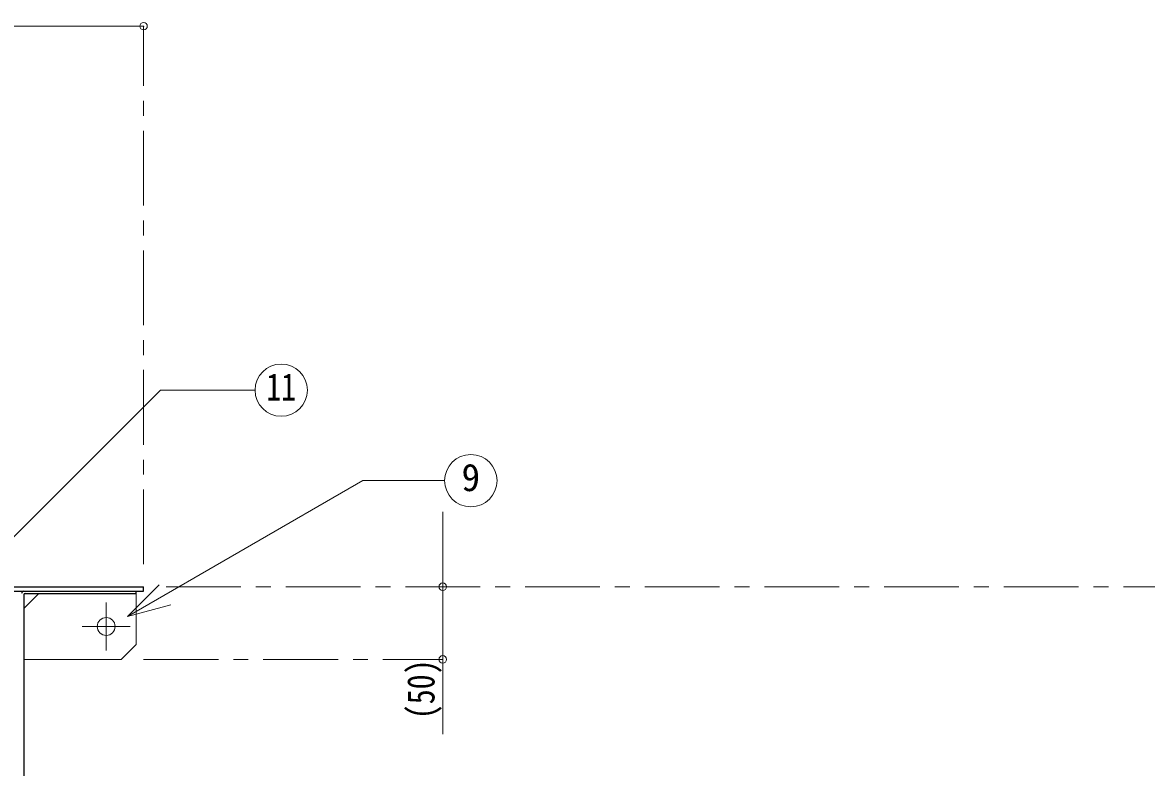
# Model space of a CAD drawing. Units: millimetres at full size, sheet at 1:10; details may follow other scales. Extents: x -2092 to 1958, y -1356 to 1454.
# Drawn here: x -240 to 511, y -227 to 272 of the extents above; entities that cross this region are included whole.
import ezdxf
from ezdxf.enums import TextEntityAlignment as Align

# ---------------------------------------------------------------- set-up
doc = ezdxf.new("R2010")
doc.units = ezdxf.units.MM
doc.header["$LTSCALE"] = 10
doc.header["$PDMODE"] = 32
doc.header["$PDSIZE"] = 5
doc.linetypes.add('CHAIN1', pattern=[8, 5, -1, 1, -1])
doc.layers.add('0-0_ﾚｲﾔ1', color=4, linetype='Continuous', lineweight=9)
doc.styles.add('ＭＳ ゴシック', font='')
doc.styles.get('ＭＳ ゴシック').set_extended_font_data('MS Gothic')

msp = doc.modelspace()

# ---------------------------------------------------------------- linework, layer by layer
at = {"layer": '0-0_ﾚｲﾔ1'}
for p, q in [((-1229.49, 269.22), (-159.49, 269.22)), ((40.51, -204.38), (40.51, -55.78))]:
    msp.add_line(p, q, dxfattribs=at)
at = {"layer": '0-0_ﾚｲﾔ1', "linetype": 'CHAIN1'}
for p, q in [((-159.49, -90.78), (-159.49, 269.22)), ((-144.49, -105.78), (840.51, -105.78)), ((-184.49, -148.38), (-184.49, -116.38)), ((-168.49, -132.38), (-200.49, -132.38)), ((-159.49, -154.38), (40.51, -154.38))]:
    msp.add_line(p, q, dxfattribs=at)
at = {"layer": '0-0_ﾚｲﾔ1', "color": 7, "lineweight": 18}
for p, q in [((-266.61, -92.75), (-148.14, 25.72)), ((-85, 25.72), (-148.14, 25.72)), ((-170.28, -125.7), (-149.07, -104.49)), ((-239.49, -120.38), (-229.49, -110.38)), ((-164.49, -110.38), (-164.49, -144.38)), ((-170.28, -125.7), (-141.31, -117.94)), ((-164.49, -144.38), (-174.49, -154.38)), ((-174.49, -154.38), (-239.49, -154.38))]:
    msp.add_line(p, q, dxfattribs=at)
at = {"layer": '0-0_ﾚｲﾔ1', "color": 5, "lineweight": 25}
for p, q in [((-291.49, -105.78), (-159.49, -105.78)), ((-289.99, -108.78), (-159.49, -108.78)), ((-239.49, -111.18), (-239.49, -420.28)), ((-238.69, -110.38), (-164.49, -110.38)), ((-164.49, -110.38), (-164.49, -108.78)), ((-159.49, -108.78), (-159.49, -105.78))]:
    msp.add_line(p, q, dxfattribs=at)
at = {"layer": '0-0_ﾚｲﾔ1', "color": 7, "lineweight": 18}
msp.add_lwpolyline([(-170.28, -125.7), (-12.86, -34.81), (41.79, -34.81)], dxfattribs=at)
for centre, radius in [((-67.5, 25.72), 17.5), ((59.29, -34.81), 17.5), ((-184.49, -132.38), 6)]:
    msp.add_circle(centre, radius, dxfattribs=at)
at = {"layer": '0-0_ﾚｲﾔ1', "color": 5, "lineweight": 25}
for centre, radius in [((-239.49, -110.38), 1.6), ((-238.69, -111.18), 0.8)]:
    msp.add_arc(centre, radius, 90, 180, dxfattribs=at)
at = {"layer": '0-0_ﾚｲﾔ1', "color": 1}
for p in [(-159.49, 269.22), (40.51, -105.78), (40.51, -154.38)]:
    msp.add_point(p, dxfattribs=at)

# ---------------------------------------------------------------- texts
at = {"layer": '0-0_ﾚｲﾔ1', "color": 7, "style": 'ＭＳ ゴシック', "width": 0.8}
msp.add_text('11', height=18.33, dxfattribs=at).set_placement((-77.5, 13.22), align=Align.BOTTOM_LEFT)
at = {"layer": '0-0_ﾚｲﾔ1', "color": 7, "style": 'ＭＳ ゴシック'}
msp.add_text('9', height=18.33, dxfattribs=at).set_placement((53.04, -47.31), align=Align.BOTTOM_LEFT)
at = {"layer": '0-0_ﾚｲﾔ1', "color": 7, "style": 'ＭＳ ゴシック', "width": 0.8}
msp.add_text('(50)', height=18.33, rotation=90, dxfattribs=at).set_placement((40.51, -194.38), align=Align.BOTTOM_LEFT)

doc.saveas('drawing.dxf')
